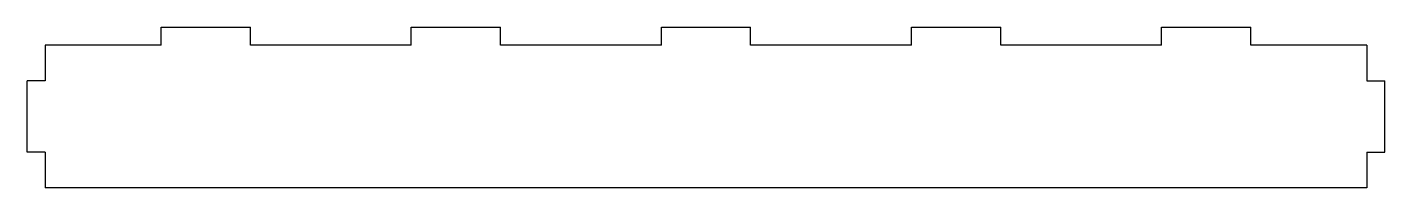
# Model space of a CAD drawing. Header units: millimetres. Extents: x 35 to 415, y -65 to -20.
import ezdxf

# ---------------------------------------------------------------- set-up
doc = ezdxf.new("R2010")
doc.units = ezdxf.units.MM

msp = doc.modelspace()

# ---------------------------------------------------------------- linework, layer by layer
at = {"color": 7, "linetype": 'Continuous', "lineweight": 25}
for p, q in [((72.5, -20), (97.5, -20)), ((72.5, -25), (72.5, -20)), ((97.5, -25), (97.5, -20)), ((142.5, -25), (142.5, -20)), ((142.5, -20), (167.5, -20)), ((167.5, -25), (167.5, -20)), ((212.5, -25), (212.5, -20)), ((212.5, -20), (237.5, -20)), ((237.5, -25), (237.5, -20)), ((282.5, -25), (282.5, -20)), ((282.5, -20), (307.5, -20)), ((307.5, -25), (307.5, -20)), ((352.5, -25), (352.5, -20)), ((352.5, -20), (377.5, -20)), ((377.5, -25), (377.5, -20)), ((40, -25), (40, -35)), ((72.5, -25), (40, -25)), ((142.5, -25), (97.5, -25)), ((212.5, -25), (167.5, -25)), ((282.5, -25), (237.5, -25)), ((352.5, -25), (307.5, -25)), ((410, -25), (377.5, -25)), ((410, -25), (410, -35)), ((35, -55), (35, -35)), ((40, -35), (35, -35)), ((410, -35), (415, -35)), ((415, -55), (415, -35)), ((40, -55), (35, -55)), ((40, -55), (40, -65)), ((410, -55), (415, -55)), ((410, -55), (410, -65)), ((410, -65), (40, -65))]:
    msp.add_line(p, q, dxfattribs=at)

doc.saveas('drawing.dxf')
